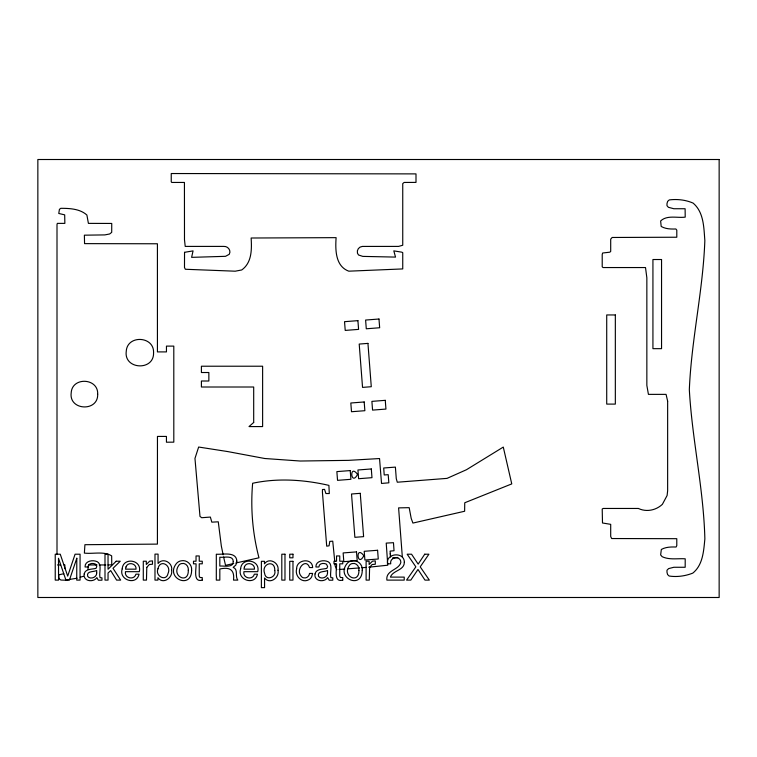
<?xml version="1.0" encoding="UTF-8"?>
<svg xmlns="http://www.w3.org/2000/svg" width="757" height="757" viewBox="0 0 757 757"><rect width="100%" height="100%" fill="white"/><g stroke="black" fill="none" stroke-linecap="round" stroke-linejoin="round"><path stroke-width="1.14" d="M87.944 569.169L88.616 564.949L97.028 564.949M77.044 578.206L65.083 580.184L60.929 580.051L59.491 579.077L58.809 577.477L58.772 574.866L63.815 573.674M80.195 577.25L83.346 576.295M233.733 563.492L225.539 565.337L223.608 557.001M236.014 562.971L258.97 557.795C252.611 533.553 250.444 508.231 252.639 483.269C277.601 477.866 304.182 479.664 328.898 485.379L329.295 493.545L325.917 493.536L324.545 489.372L322.463 489.533L322.435 492.324L326.702 546.166L329.077 545.806L329.797 541.397L332.739 541.17L334.774 561.495M392.637 557.89L397.86 557.493M339.108 569.501L344.776 569.065M348.182 568.8L359.566 567.92M361.855 567.741L366.454 567.39M368.754 567.211L387.773 565.205L386.221 543.11L393.47 542.693L394.037 550.736L390.092 551.124L390.527 556.755M108.005 564.949L111.752 564.836L111.667 555.856C103.671 550.982 93.319 554.152 84.377 553.102L84.916 544.699L157.418 544.113L157.456 436.42L166.436 436.429L166.445 442.211L173.807 442.154L173.798 346.11L166.455 346.11L166.455 351.901L157.428 351.901L157.418 243.773L84.557 243.631L84.377 235.181L104.854 234.907L109.651 233.979L111.705 232.352L111.743 223.447L88.408 223.381L86.894 215.045C80.024 208.818 69.682 208.307 60.815 208.317L59.425 209.348L58.772 213.465L64.686 214.856L64.856 223.381L57.333 223.381L57.002 224.583L57.002 554.247M57.447 564.949L60.636 564.949M99.224 564.949L105.81 564.949M64.08 564.949L64.856 564.949L64.856 568.687M336.837 569.671L335.114 565.867L334.944 563.681M223.154 554.815L221.337 546.062L218.271 521.81L211.818 522.16L210.361 517.069L201.712 517.722L199.99 516.416L194.965 458.42L198.646 447.037L227.715 451.569L264.742 458.505L300.236 461.022L348.542 460.36L379.541 458.543L381.528 483.439L388.852 482.815L388.199 474.686L384.215 474.97L383.704 467.996L395.391 467.107L396.28 478.67L397.293 482.218L447.037 478.377L466.473 469.719L503.282 447.084L511.76 483.903L464.741 502.762L464.628 511.249L412.915 523.068L411.212 518.45L409.177 507.663L398.598 507.881L402.317 556.792M390.271 553.452L390.621 556.897M667.646 401.153L667.636 490.81L667.106 495.504L662.375 504.342C655.893 510.379 646.431 512.3 638.378 508.458L603.234 508.458L602.212 508.988L602.496 522.983L610.7 524.346L610.7 536.495L611.637 538.539L676.786 538.691L676.786 545.617L676.105 547.027C671.099 546.847 665.819 546.942 661.334 549.45L660.643 554.928L662.157 556.679C669.349 560.123 677.553 558.297 685.208 558.817L685.18 567.267L673.853 567.267L668.611 568.602L666.983 570.248L666.993 572.283L667.56 574.516L669.131 576.02C676.995 577.25 685.397 576.03 692.806 573.115C702.969 564.921 703.669 550.926 704.862 538.937C703.613 488.748 692.116 439.732 689.334 389.675C691.387 339.6 703.045 290.631 704.843 240.518C703.802 227.545 703.915 212.301 693.119 203.103C685.719 199.886 677.26 198.911 669.283 199.914L667.646 201.362L666.993 203.548L666.983 205.677L668.403 207.304L673.825 208.733L685.113 208.743L685.208 217.136C677.231 218.186 667.059 214.799 660.634 220.968L661.183 226.447C665.602 229.049 670.891 229.163 675.878 228.983L676.796 230.166L676.796 237.225L612.148 237.471L610.7 239.146L610.7 251.447L609.782 252.195L602.619 253.008L602.212 254.551L602.212 266.795L603.036 267.552L645.513 267.552L646.847 277.81L646.847 385.389L648.427 394.369L666.065 394.369L667.646 401.153M76.798 558.259L76.722 580.108L80.062 580.108L80.062 554.209L75.085 554.209L67.695 576.105L60.257 554.209L55.233 554.209L55.233 580.108L58.582 580.108L58.488 558.259L65.935 580.108L69.407 580.108L76.798 558.259M184.538 252.318L184.49 267.476L185.333 269.265L235.219 271.195L241.729 269.965C251.986 262.688 251.816 249.242 251.135 238.01L336.108 237.651C335.285 249.611 335.275 266.19 348.778 271.176L402.743 268.924L402.743 252.639L401.816 252.176L393.81 250.86L395.523 257.096L362.754 256.386L358.544 254.986L357.465 253.217L357.38 250.822L358.335 248.646L360.086 247.094L362.395 246.422L398.589 246.403L402.743 245.24L402.743 183.61L404.124 182.446L416 182.399L416 173.892L171.243 173.533L171.243 181.831L171.763 182.446L184.434 182.446L184.49 239.751L185.219 246.403L223.731 246.403C227.053 246.12 230.071 248.873 229.92 252.232L229.239 254.314L225.52 256.32L191.616 257.352L193.063 250.889L184.538 252.318M357.559 474.402C350.832 487.101 348.958 462.887 357.559 474.402M363.843 555.723C357.115 568.431 355.241 544.207 363.843 555.723M274.772 570.551C276.674 577.553 265.537 581.262 264.6 573.352C261.033 563.596 275.255 559.082 274.772 570.551M157.995 568.753C154.712 576.077 166.322 582.114 168.045 573.484C171.858 565.063 159.859 558.742 157.995 568.753M171.612 570.305C173.098 577.809 162.85 584.896 157.91 577.695L157.91 580.108L154.986 580.108L154.986 554.115L158.071 554.115L158.071 563.52C162.887 557.105 173.107 562.811 171.612 570.305M191.625 570.267C191.493 590.025 164.723 578.045 176.447 563.501A7.797 7.797 0 0 1 180.999 560.852C186.686 559.432 192.259 564.485 191.625 570.267M296.63 568.838C294.577 575.926 301.911 583.656 308.865 579.682A6.482 6.482 0 0 0 311.723 576.673L312.641 573.428L309.556 573.428C309.187 576.266 306.547 578.575 303.633 577.818A3.889 3.889 0 0 1 301.059 576.001C295.202 569.586 306.036 557.218 309.556 567.57L312.641 567.57C312.518 557.464 296.318 559.347 296.63 568.838M362.253 570.267C362.111 590.025 335.342 578.045 347.066 563.501A7.797 7.797 0 0 1 351.627 560.852C357.304 559.432 362.887 564.485 362.253 570.267M122.218 568.857C118.404 580.004 136.572 585.975 139.042 574.184L135.919 574.184C134.386 580.468 124.176 578.376 125.463 571.677L139.307 571.677C142.335 559.678 122.965 556.811 122.218 568.857M240.641 568.857C236.827 580.004 255.005 585.975 257.465 574.184L254.352 574.184C252.81 580.468 242.6 578.376 243.896 571.677L257.73 571.677C260.768 559.678 241.388 556.811 240.641 568.857M278.008 570.248C279.674 577.695 269.795 584.858 264.562 577.988L264.562 587.64L261.383 587.64L261.383 561.316L264.467 561.316L264.467 563.814C269.066 557.057 279.409 562.773 278.008 570.248M233.279 561.524C233.345 568.233 223.731 565.602 219.823 566.075L219.823 557.218C223.722 557.824 233.109 554.834 233.279 561.524M84.197 573.91C82.721 581.187 93.395 582.937 96.849 577.61L98.353 580.222L101.958 580.193L101.958 577.856L100.066 577.657C98.561 572.604 103.16 562.64 95.401 561.079C91.181 559.925 84.708 561.609 85.068 566.993L88.03 566.993C88.105 563.18 92.979 562.773 95.619 564.173L96.773 566.529L96.016 568.365C92.08 569.415 85.257 568.63 84.197 573.91M315.044 573.91C313.568 581.187 324.233 582.937 327.686 577.61L329.2 580.222L332.796 580.193L332.796 577.856L330.904 577.657C329.399 572.604 333.998 562.64 326.248 561.079C322.018 559.925 315.555 561.609 315.906 566.993L318.867 566.993C318.952 563.18 323.816 562.773 326.466 564.173L327.62 566.529L326.854 568.365C322.917 569.415 316.104 568.63 315.044 573.91M404.342 562.337C404.304 570.579 392.751 570.248 390.423 577.108L404.219 577.108L404.219 580.108L386.884 580.108C385.55 570.049 398.844 570.248 400.832 562.479C400.955 555.307 389.259 556.878 390.726 563.814L387.499 563.814C385.729 552.818 404.531 551.522 404.342 562.337M97.681 394.16C98.363 412.101 68.726 410.644 71.196 392.845C72.047 376.608 98.438 377.913 97.681 394.16M153.557 352.705C154.267 371.204 123.713 369.7 126.249 351.352C127.129 334.603 154.343 335.947 153.557 352.705M188.313 570.362C188.607 584.659 171.281 576.276 178.614 565.668A4.315 4.315 0 0 1 181.491 563.587C185.616 562.404 188.843 566.444 188.313 570.362M358.932 570.362C359.225 584.659 341.909 576.276 349.232 565.668A4.315 4.315 0 0 1 352.109 563.587C356.244 562.404 359.461 566.444 358.932 570.362M236.837 561.192L235.881 564.996L233.184 567.381C238.105 569.169 235.361 575.292 237.14 578.954L237.83 580.108L233.525 580.108C234.67 569.983 230.043 566.719 219.823 568.999L219.823 580.108L216.313 580.108L216.313 554.209C222.435 554.796 236.468 551.068 236.837 561.192M96.688 573.058C96.943 577.373 90.092 579.938 87.661 576.314C86.213 570.702 93.641 572.178 96.688 570.504L96.688 573.058M327.526 573.058C327.781 577.373 320.93 579.938 318.508 576.314C317.051 570.702 324.479 572.178 327.526 570.504L327.526 573.058M146.792 567.353L146.47 580.108L143.291 580.108L143.291 561.221L146.309 561.221L146.309 564.485L149.678 561.145L152.479 560.89L152.479 564.239L149.318 564.533L146.792 567.353M369.605 567.353L369.284 580.108L366.114 580.108L366.114 561.221L369.123 561.221L369.123 564.485L372.501 561.145L375.302 560.89L375.302 564.239L372.132 564.533L369.605 567.353M125.993 566.936L125.548 569.16L136.042 569.16C136.667 563.293 127.81 561.42 125.993 566.936M244.416 566.936L243.981 569.16L254.475 569.16C255.09 563.293 246.243 561.42 244.416 566.936M424.724 554.209L418.167 564.116L411.553 554.209L407.162 554.209L415.858 566.832L406.575 580.108L410.814 580.108L417.987 569.463L424.97 580.108L429.323 580.108L420.211 566.832L428.907 554.209L424.724 554.209M116.19 561.221L108.043 569.245L108.043 554.209L104.996 554.209L104.996 580.108L108.043 580.108L108.043 573.021L110.702 570.589L116.597 580.108L120.647 580.108L113.011 568.299L120.249 561.221L116.19 561.221M253.69 422.472L248.996 426.588L262.622 426.579L262.622 366.218L201.409 366.218L201.409 372.52L208.856 372.52L208.856 381.008L201.409 381.008L201.409 387.007L253.69 387.007L253.69 422.472M202.261 580.108C192.628 582.899 196.517 568.621 196.035 563.814L193.48 563.814L193.48 561.221L196.035 561.221L196.035 555.95L199.242 555.95L199.242 561.221L202.261 561.221L202.261 563.814L199.242 563.814L199.242 576.143L199.914 577.468L202.261 577.61L202.261 580.108M342.76 580.108C333.127 582.899 337.016 568.621 336.543 563.814L333.979 563.814L333.979 561.221L336.543 561.221L336.543 555.95L339.751 555.95L339.751 561.221L342.76 561.221L342.76 563.814L339.751 563.814L339.751 576.143L340.413 577.468L342.76 577.61L342.76 580.108M357.91 320.646L344.539 321.678L345.22 330.412L358.591 329.38L357.91 320.646M378.983 319.019L365.612 320.05L366.284 328.784L379.664 327.753L378.983 319.019M367.94 343.394L359.206 344.066L362.546 387.395L371.28 386.713L367.94 343.394M364.193 401.967L350.822 402.998L351.494 411.732L364.865 410.701L364.193 401.967M385.266 400.339L371.895 401.371L372.567 410.105L385.947 409.073L385.266 400.339M350.236 470.58L336.865 471.611L337.537 480.345L350.907 479.304L350.236 470.58M371.308 468.952L357.938 469.983L358.61 478.717L371.98 477.676L371.308 468.952M360.256 493.327L351.522 493.999L354.872 537.319L363.606 536.647L360.256 493.327M356.509 551.9L343.139 552.932L343.82 561.666L357.19 560.634L356.509 551.9M377.592 550.273L364.212 551.304L364.893 560.038L378.263 559.007L377.592 550.273M719.15 159.509L37.85 159.509L37.85 597.491L719.15 597.491L719.15 159.509M661.552 259.519L652.931 259.519L652.931 348.665L661.552 348.665L661.552 259.519M615.337 314.959L606.717 314.95L606.717 404.096L615.337 404.106L615.337 314.959M284.982 554.209L281.803 554.209L281.803 580.108L284.982 580.108L284.982 554.209M292.968 554.209L289.742 554.209L289.742 557.805L292.968 557.805L292.968 554.209M292.968 561.316L289.742 561.316L289.742 580.108L292.968 580.108L292.968 561.316"/></g></svg>
